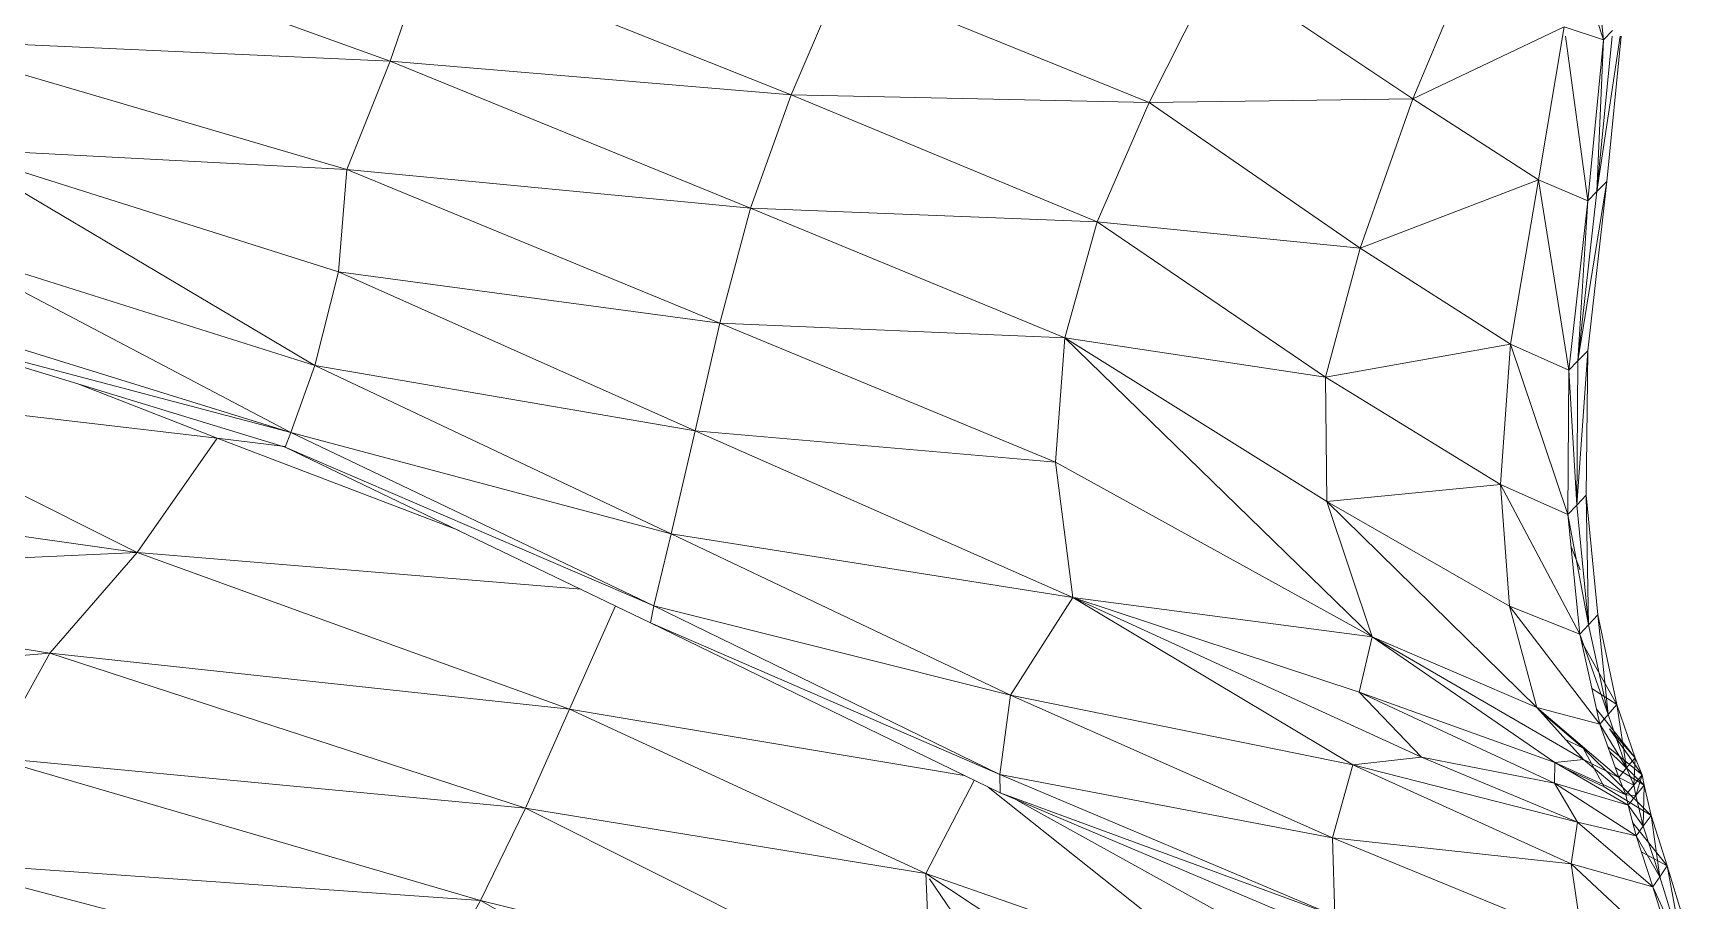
# Model space of a CAD drawing. Header units: millimetres. Extents: x -8546 to 211781, y -3000 to 31870.
# Drawn here: x -4238.7 to -4125.4, y 2863.6 to 2922.9 of the extents above; entities that cross this region are included whole.
import ezdxf

# ---------------------------------------------------------------- set-up
doc = ezdxf.new("R2010")
doc.units = ezdxf.units.MM
doc.layers.add('G-IMPT', color=8, linetype='Continuous', lineweight=9)
doc.layers.add('I-FURN', color=30, linetype='Continuous', lineweight=9)

# ---------------------------------------------------------------- blocks, each defined once
blk = doc.blocks.new('Artificial banana plant 1500mm - Family 4__C1-728657-Begane grond')
at = {"layer": 'G-IMPT'}
for p, q in [((198.5, 264.1), (171.53, 273.84)), ((198.5, 264.1), (171.53, 273.84)), ((281.42, 265.57), (278.81, 273.51)), ((281.42, 265.57), (278.81, 273.51)), ((280.63, 273.5), (281.42, 265.57)), ((280.63, 273.5), (281.42, 265.57)), ((201.11, 271.69), (198.5, 264.1)), ((201.11, 271.69), (198.5, 264.1)), ((225.92, 261.81), (201.11, 271.69)), ((225.92, 261.81), (201.11, 271.69)), ((229.34, 269.81), (225.92, 261.81)), ((229.34, 269.81), (225.92, 261.81)), ((250.37, 261.28), (229.34, 269.81)), ((250.37, 261.28), (229.34, 269.81)), ((255.01, 270.46), (250.37, 261.28)), ((255.01, 270.46), (250.37, 261.28)), ((268.4, 261.52), (255.01, 270.46)), ((268.4, 261.52), (255.01, 270.46)), ((272.09, 270.31), (268.4, 261.52)), ((272.09, 270.31), (268.4, 261.52)), ((278.74, 266.45), (268.4, 261.52)), ((278.74, 266.45), (268.4, 261.52)), ((278.74, 266.45), (276.99, 256)), ((278.74, 266.45), (276.99, 256)), ((281.42, 265.57), (278.74, 266.45)), ((281.42, 265.57), (278.74, 266.45)), ((282.05, 266.21), (281.42, 265.57)), ((282.05, 266.21), (281.42, 265.57)), ((195.55, 256.7), (165.11, 265.62)), ((195.55, 256.7), (165.11, 265.62)), ((165.11, 265.62), (198.5, 264.1)), ((165.11, 265.62), (198.5, 264.1)), ((280.36, 254.57), (278.83, 265.82)), ((280.36, 254.57), (278.83, 265.82)), ((281.42, 265.57), (280.36, 254.57)), ((281.42, 265.57), (280.36, 254.57)), ((282.01, 265.82), (280.98, 255.21)), ((280.98, 255.21), (282.01, 265.82)), ((280.98, 255.21), (282.57, 265.82)), ((280.98, 255.21), (282.57, 265.82)), ((281.42, 265.57), (280.98, 255.21)), ((281.42, 265.57), (280.98, 255.21)), ((281.66, 255.89), (282.63, 265.82)), ((281.66, 255.89), (282.63, 265.82)), ((195.55, 256.7), (198.5, 264.1)), ((195.55, 256.7), (198.5, 264.1)), ((225.92, 261.81), (198.5, 264.1)), ((225.92, 261.81), (198.5, 264.1)), ((223.14, 254.07), (198.5, 264.1)), ((223.14, 254.07), (198.5, 264.1)), ((225.92, 261.81), (223.14, 254.07)), ((225.92, 261.81), (223.14, 254.07)), ((250.37, 261.28), (225.92, 261.81)), ((250.37, 261.28), (225.92, 261.81)), ((246.83, 253.13), (225.92, 261.81)), ((246.83, 253.13), (225.92, 261.81)), ((250.37, 261.28), (246.83, 253.13)), ((250.37, 261.28), (246.83, 253.13)), ((268.4, 261.52), (250.37, 261.28)), ((268.4, 261.52), (250.37, 261.28)), ((264.79, 251.32), (250.37, 261.28)), ((264.79, 251.32), (250.37, 261.28)), ((268.4, 261.52), (264.79, 251.32)), ((268.4, 261.52), (264.79, 251.32)), ((276.99, 256), (268.4, 261.52)), ((276.99, 256), (268.4, 261.52)), ((193.35, 243.31), (168.36, 258.13)), ((193.35, 243.31), (168.36, 258.13)), ((194.97, 249.71), (168.36, 258.13)), ((194.97, 249.71), (168.36, 258.13)), ((168.36, 258.13), (195.55, 256.7)), ((168.36, 258.13), (195.55, 256.7)), ((194.97, 249.71), (195.55, 256.7)), ((194.97, 249.71), (195.55, 256.7)), ((223.14, 254.07), (195.55, 256.7)), ((223.14, 254.07), (195.55, 256.7)), ((221.04, 246.2), (195.55, 256.7)), ((221.04, 246.2), (195.55, 256.7)), ((276.99, 256), (264.79, 251.32)), ((276.99, 256), (264.79, 251.32)), ((276.99, 256), (275.08, 244.77)), ((276.99, 256), (275.08, 244.77)), ((280.36, 254.57), (276.99, 256)), ((280.36, 254.57), (276.99, 256)), ((279.07, 243), (276.99, 256)), ((279.07, 243), (276.99, 256)), ((279.68, 243.63), (281.66, 255.89)), ((279.68, 243.63), (281.66, 255.89)), ((280.35, 244.31), (281.66, 255.89)), ((280.35, 244.31), (281.66, 255.89)), ((281.66, 255.89), (280.98, 255.21)), ((281.66, 255.89), (280.98, 255.21)), ((280.98, 255.21), (279.68, 243.63)), ((279.68, 243.63), (280.98, 255.21)), ((280.98, 255.21), (280.36, 254.57)), ((280.98, 255.21), (280.36, 254.57)), ((223.14, 254.07), (221.04, 246.2)), ((223.14, 254.07), (221.04, 246.2)), ((246.83, 253.13), (223.14, 254.07)), ((246.83, 253.13), (223.14, 254.07)), ((244.62, 245.21), (223.14, 254.07)), ((244.62, 245.21), (223.14, 254.07)), ((280.36, 254.57), (279.07, 243)), ((280.36, 254.57), (279.07, 243)), ((280.36, 254.57), (279.68, 243.63)), ((280.36, 254.57), (279.68, 243.63)), ((246.83, 253.13), (244.62, 245.21)), ((246.83, 253.13), (244.62, 245.21)), ((264.79, 251.32), (246.83, 253.13)), ((264.79, 251.32), (246.83, 253.13)), ((262.43, 242.51), (246.83, 253.13)), ((262.43, 242.51), (246.83, 253.13)), ((191.71, 238.74), (167.5, 251.48)), ((191.71, 238.74), (167.5, 251.48)), ((193.35, 243.31), (167.5, 251.48)), ((193.35, 243.31), (167.5, 251.48)), ((264.79, 251.32), (262.43, 242.51)), ((264.79, 251.32), (262.43, 242.51)), ((275.08, 244.77), (264.79, 251.32)), ((275.08, 244.77), (264.79, 251.32)), ((193.35, 243.31), (194.97, 249.71)), ((193.35, 243.31), (194.97, 249.71)), ((219.35, 238.84), (194.97, 249.71)), ((219.35, 238.84), (194.97, 249.71)), ((194.97, 249.71), (221.04, 246.2)), ((194.97, 249.71), (221.04, 246.2)), ((191.71, 238.74), (165.38, 246.88)), ((191.71, 238.74), (165.38, 246.88)), ((191.34, 237.74), (164.8, 245.84)), ((191.34, 237.74), (164.8, 245.84)), ((164.8, 245.84), (191.71, 238.74)), ((164.8, 245.84), (191.71, 238.74)), ((219.35, 238.84), (221.04, 246.2)), ((219.35, 238.84), (221.04, 246.2)), ((244.62, 245.21), (221.04, 246.2)), ((244.62, 245.21), (221.04, 246.2)), ((243.97, 236.71), (221.04, 246.2)), ((243.97, 236.71), (221.04, 246.2)), ((244.62, 245.21), (243.97, 236.71)), ((244.62, 245.21), (243.97, 236.71)), ((262.43, 242.51), (244.62, 245.21)), ((262.43, 242.51), (244.62, 245.21)), ((262.51, 234.02), (244.62, 245.21)), ((262.51, 234.02), (244.62, 245.21)), ((265.62, 224.78), (244.62, 245.21)), ((265.62, 224.78), (244.62, 245.21)), ((275.08, 244.77), (262.43, 242.51)), ((275.08, 244.77), (262.43, 242.51)), ((275.08, 244.77), (274.4, 235.18)), ((275.08, 244.77), (274.4, 235.18)), ((279.07, 243), (275.08, 244.77)), ((279.07, 243), (275.08, 244.77)), ((279, 233.14), (275.08, 244.77)), ((279, 233.14), (275.08, 244.77)), ((279.68, 243.63), (279.07, 243)), ((279.68, 243.63), (279.07, 243)), ((279.6, 233.77), (280.35, 244.31)), ((279.6, 233.77), (280.35, 244.31)), ((279.68, 243.63), (279.6, 233.77)), ((279.6, 233.77), (279.68, 243.63)), ((280.35, 244.31), (279.68, 243.63)), ((280.35, 244.31), (279.68, 243.63)), ((280.25, 234.45), (280.35, 244.31)), ((280.25, 234.45), (280.35, 244.31)), ((191.71, 238.74), (193.35, 243.31)), ((191.71, 238.74), (193.35, 243.31)), ((217.72, 231.82), (193.35, 243.31)), ((217.72, 231.82), (193.35, 243.31)), ((193.35, 243.31), (219.35, 238.84)), ((193.35, 243.31), (219.35, 238.84)), ((274.4, 235.18), (262.43, 242.51)), ((274.4, 235.18), (262.43, 242.51)), ((262.43, 242.51), (262.51, 234.02)), ((262.43, 242.51), (262.51, 234.02)), ((279.07, 243), (279, 233.14)), ((279.07, 243), (279, 233.14)), ((279.07, 243), (279.6, 233.77)), ((279.07, 243), (279.6, 233.77)), ((159.15, 241.6), (186.69, 238.34)), ((159.15, 241.6), (186.69, 238.34)), ((159.15, 241.6), (181.21, 230.54)), ((159.15, 241.6), (181.21, 230.54)), ((177.17, 242.07), (186.69, 238.34)), ((177.17, 242.07), (186.69, 238.34)), ((186.69, 238.34), (181.21, 230.54)), ((186.69, 238.34), (181.21, 230.54)), ((191.34, 237.79), (186.69, 238.34)), ((191.34, 237.79), (186.69, 238.34)), ((186.69, 238.34), (203.22, 232.03)), ((186.69, 238.34), (203.22, 232.03)), ((191.34, 237.74), (191.71, 238.74)), ((191.34, 237.74), (191.71, 238.74)), ((216.52, 226.9), (191.71, 238.74)), ((216.52, 226.9), (191.71, 238.74)), ((191.71, 238.74), (217.72, 231.82)), ((191.71, 238.74), (217.72, 231.82)), ((217.72, 231.82), (219.35, 238.84)), ((217.72, 231.82), (219.35, 238.84)), ((243.97, 236.71), (219.35, 238.84)), ((243.97, 236.71), (219.35, 238.84)), ((245.16, 227.46), (219.35, 238.84)), ((245.16, 227.46), (219.35, 238.84)), ((216.3, 225.74), (191.34, 237.74)), ((216.3, 225.74), (191.34, 237.74)), ((191.34, 237.74), (216.52, 226.9)), ((191.34, 237.74), (216.52, 226.9)), ((265.62, 224.78), (243.97, 236.71)), ((265.62, 224.78), (243.97, 236.71)), ((243.97, 236.71), (245.16, 227.46)), ((243.97, 236.71), (245.16, 227.46)), ((152.65, 234.56), (181.21, 230.54)), ((152.65, 234.56), (181.21, 230.54)), ((274.4, 235.18), (262.51, 234.02)), ((274.4, 235.18), (262.51, 234.02)), ((279, 233.14), (274.4, 235.18)), ((279, 233.14), (274.4, 235.18)), ((279.82, 224.96), (274.4, 235.18)), ((279.82, 224.96), (274.4, 235.18)), ((274.4, 235.18), (275.01, 226.88)), ((274.4, 235.18), (275.01, 226.88)), ((280.25, 234.45), (279.6, 233.77)), ((280.25, 234.45), (279.6, 233.77)), ((281.03, 226.28), (280.25, 234.45)), ((281.03, 226.28), (280.25, 234.45)), ((280.4, 225.59), (280.25, 234.45)), ((280.4, 225.59), (280.25, 234.45)), ((275.01, 226.88), (262.51, 234.02)), ((275.01, 226.88), (262.51, 234.02)), ((276.88, 219.96), (262.51, 234.02)), ((276.88, 219.96), (262.51, 234.02)), ((262.51, 234.02), (265.62, 224.78)), ((262.51, 234.02), (265.62, 224.78)), ((279.6, 233.77), (279, 233.14)), ((279.6, 233.77), (279, 233.14)), ((279.6, 233.77), (280.4, 225.59)), ((280.4, 225.59), (279.6, 233.77)), ((279, 233.14), (280.4, 225.59)), ((279, 233.14), (280.4, 225.59)), ((279, 233.14), (279.82, 224.96)), ((279, 233.14), (279.82, 224.96)), ((216.52, 226.9), (217.72, 231.82)), ((216.52, 226.9), (217.72, 231.82)), ((240.91, 220.8), (217.72, 231.82)), ((240.91, 220.8), (217.72, 231.82)), ((217.72, 231.82), (245.16, 227.46)), ((217.72, 231.82), (245.16, 227.46)), ((181.21, 230.54), (142.97, 228.77)), ((181.21, 230.54), (142.97, 228.77)), ((181.21, 230.54), (175.25, 223.67)), ((181.21, 230.54), (175.25, 223.67)), ((211.55, 228.03), (181.21, 230.54)), ((211.55, 228.03), (181.21, 230.54)), ((181.21, 230.54), (210.76, 219.84)), ((181.21, 230.54), (210.76, 219.84)), ((279.83, 229.35), (279.23, 230.87)), ((279.83, 229.35), (279.23, 230.87)), ((142.97, 228.77), (175.25, 223.67)), ((142.97, 228.77), (175.25, 223.67)), ((213.91, 226.89), (210.76, 219.84)), ((213.91, 226.89), (210.76, 219.84)), ((216.3, 225.74), (216.52, 226.9)), ((216.3, 225.74), (216.52, 226.9)), ((240.17, 215.37), (216.52, 226.9)), ((240.17, 215.37), (216.52, 226.9)), ((216.52, 226.9), (240.91, 220.8)), ((216.52, 226.9), (240.91, 220.8)), ((240.91, 220.8), (245.16, 227.46)), ((240.91, 220.8), (245.16, 227.46)), ((265.62, 224.78), (245.16, 227.46)), ((265.62, 224.78), (245.16, 227.46)), ((264.73, 220.99), (245.16, 227.46)), ((264.73, 220.99), (245.16, 227.46)), ((268.98, 216.56), (245.16, 227.46)), ((268.98, 216.56), (245.16, 227.46)), ((264.29, 216.03), (245.16, 227.46)), ((264.29, 216.03), (245.16, 227.46)), ((279.82, 224.96), (275.01, 226.88)), ((279.82, 224.96), (275.01, 226.88)), ((281.18, 218.82), (275.01, 226.88)), ((281.18, 218.82), (275.01, 226.88)), ((275.01, 226.88), (276.88, 219.96)), ((275.01, 226.88), (276.88, 219.96)), ((240.19, 214.11), (216.3, 225.74)), ((240.19, 214.11), (216.3, 225.74)), ((216.3, 225.74), (240.17, 215.37)), ((216.3, 225.74), (240.17, 215.37)), ((280.4, 225.59), (279.82, 224.96)), ((280.4, 225.59), (279.82, 224.96)), ((281.03, 226.28), (280.4, 225.59)), ((281.03, 226.28), (280.4, 225.59)), ((280.4, 225.59), (281.74, 219.46)), ((281.74, 219.46), (280.4, 225.59)), ((282.34, 220.15), (281.03, 226.28)), ((282.34, 220.15), (281.03, 226.28)), ((281.74, 219.46), (281.03, 226.28)), ((281.74, 219.46), (281.03, 226.28)), ((265.62, 224.78), (264.73, 220.99)), ((265.62, 224.78), (264.73, 220.99)), ((276.88, 219.96), (265.62, 224.78)), ((276.88, 219.96), (265.62, 224.78)), ((280.05, 216.4), (265.62, 224.78)), ((280.05, 216.4), (265.62, 224.78)), ((278.1, 216.19), (265.62, 224.78)), ((278.1, 216.19), (265.62, 224.78)), ((279.82, 224.96), (281.74, 219.46)), ((279.82, 224.96), (281.74, 219.46)), ((279.82, 224.96), (281.18, 218.82)), ((279.82, 224.96), (281.18, 218.82)), ((282.34, 220.15), (279.94, 224.41)), ((282.34, 220.15), (279.94, 224.41)), ((175.25, 223.67), (140.63, 220.65)), ((175.25, 223.67), (140.63, 220.65)), ((175.25, 223.67), (171.3, 216.52)), ((175.25, 223.67), (171.3, 216.52)), ((210.76, 219.84), (175.25, 223.67)), ((210.76, 219.84), (175.25, 223.67)), ((175.25, 223.67), (207.75, 213.07)), ((175.25, 223.67), (207.75, 213.07)), ((240.17, 215.37), (240.91, 220.8)), ((240.17, 215.37), (240.91, 220.8)), ((264.29, 216.03), (240.91, 220.8)), ((264.29, 216.03), (240.91, 220.8)), ((262.9, 211.05), (240.91, 220.8)), ((262.9, 211.05), (240.91, 220.8)), ((278.1, 216.19), (264.73, 220.99)), ((278.1, 216.19), (264.73, 220.99)), ((278.08, 214.77), (264.73, 220.99)), ((278.08, 214.77), (264.73, 220.99)), ((264.73, 220.99), (268.98, 216.56)), ((264.73, 220.99), (268.98, 216.56)), ((282.34, 220.15), (280.64, 221.24)), ((282.34, 220.15), (280.64, 221.24)), ((210.76, 219.84), (207.75, 213.07)), ((210.76, 219.84), (207.75, 213.07)), ((237.73, 215.3), (210.76, 219.84)), ((237.73, 215.3), (210.76, 219.84)), ((210.76, 219.84), (235.11, 208.62)), ((210.76, 219.84), (235.11, 208.62)), ((281.18, 218.82), (276.88, 219.96)), ((281.18, 218.82), (276.88, 219.96)), ((282.47, 215.16), (276.88, 219.96)), ((282.47, 215.16), (276.88, 219.96)), ((276.88, 219.96), (280.05, 216.4)), ((276.88, 219.96), (280.05, 216.4)), ((283.59, 216.52), (280.95, 219.84)), ((283.59, 216.52), (280.95, 219.84)), ((282.34, 220.15), (281.74, 219.46)), ((282.34, 220.15), (281.74, 219.46)), ((283.59, 216.52), (282.34, 220.15)), ((283.59, 216.52), (282.34, 220.15)), ((283.01, 215.82), (282.34, 220.15)), ((283.01, 215.82), (282.34, 220.15)), ((280.03, 217.17), (277.16, 219.64)), ((280.03, 217.17), (277.16, 219.64)), ((281.74, 219.46), (281.18, 218.82)), ((281.74, 219.46), (281.18, 218.82)), ((281.18, 218.82), (283.01, 215.82)), ((281.18, 218.82), (283.01, 215.82)), ((281.18, 218.82), (282.47, 215.16)), ((281.18, 218.82), (282.47, 215.16)), ((281.74, 219.46), (283.01, 215.82)), ((283.01, 215.82), (281.74, 219.46)), ((280.03, 217.17), (278.83, 217.77)), ((280.03, 217.17), (278.83, 217.77)), ((284.06, 215.36), (281.83, 218.5)), ((284.06, 215.36), (281.83, 218.5)), ((283.59, 216.52), (281.83, 218.5)), ((283.59, 216.52), (281.83, 218.5)), ((207.75, 213.07), (171.3, 216.52)), ((207.75, 213.07), (171.3, 216.52)), ((204.68, 206.77), (171.3, 216.52)), ((204.68, 206.77), (171.3, 216.52)), ((268.98, 216.56), (264.29, 216.03)), ((268.98, 216.56), (264.29, 216.03)), ((278.08, 214.77), (268.98, 216.56)), ((278.08, 214.77), (268.98, 216.56)), ((279.64, 212.11), (268.98, 216.56)), ((279.64, 212.11), (268.98, 216.56)), ((280.05, 216.4), (278.1, 216.19)), ((280.05, 216.4), (278.1, 216.19)), ((284.69, 212.58), (280.03, 217.17)), ((284.69, 212.58), (280.03, 217.17)), ((281.48, 214.54), (280.03, 217.17)), ((281.48, 214.54), (280.03, 217.17)), ((282.47, 215.16), (280.05, 216.4)), ((282.47, 215.16), (280.05, 216.4)), ((282.96, 213.99), (280.05, 216.4)), ((282.96, 213.99), (280.05, 216.4)), ((284.06, 215.36), (281.73, 217.26)), ((284.06, 215.36), (281.73, 217.26)), ((284.21, 214.65), (281.85, 216.91)), ((284.21, 214.65), (281.85, 216.91)), ((283.59, 216.52), (283.01, 215.82)), ((283.59, 216.52), (283.01, 215.82)), ((283.49, 214.65), (283.59, 216.52)), ((283.49, 214.65), (283.59, 216.52)), ((284.06, 215.36), (283.59, 216.52)), ((284.06, 215.36), (283.59, 216.52)), ((240.19, 214.11), (240.17, 215.37)), ((240.19, 214.11), (240.17, 215.37)), ((263.06, 205.71), (240.17, 215.37)), ((263.06, 205.71), (240.17, 215.37)), ((240.17, 215.37), (262.9, 211.05)), ((240.17, 215.37), (262.9, 211.05)), ((264.29, 216.03), (262.9, 211.05)), ((264.29, 216.03), (262.9, 211.05)), ((279.64, 212.11), (264.29, 216.03)), ((279.64, 212.11), (264.29, 216.03)), ((279.21, 209.28), (264.29, 216.03)), ((279.21, 209.28), (264.29, 216.03)), ((278.1, 216.19), (278.08, 214.77)), ((278.1, 216.19), (278.08, 214.77)), ((282.96, 213.99), (278.1, 216.19)), ((282.96, 213.99), (278.1, 216.19)), ((283.12, 213.28), (278.1, 216.19)), ((283.12, 213.28), (278.1, 216.19)), ((281.48, 214.54), (278.8, 215.78)), ((281.48, 214.54), (278.8, 215.78)), ((284.21, 214.65), (282.23, 215.84)), ((284.21, 214.65), (282.23, 215.84)), ((283.01, 215.82), (282.47, 215.16)), ((283.01, 215.82), (282.47, 215.16)), ((282.47, 215.16), (283.49, 214.65)), ((282.47, 215.16), (283.49, 214.65)), ((282.47, 215.16), (282.96, 213.99)), ((282.47, 215.16), (282.96, 213.99)), ((283.01, 215.82), (283.49, 214.65)), ((283.49, 214.65), (283.01, 215.82)), ((284.06, 215.36), (283.49, 214.65)), ((284.06, 215.36), (283.49, 214.65)), ((283.64, 213.94), (284.06, 215.36)), ((283.64, 213.94), (284.06, 215.36)), ((284.21, 214.65), (284.06, 215.36)), ((284.21, 214.65), (284.06, 215.36)), ((238.43, 214.96), (235.11, 208.62)), ((238.43, 214.96), (235.11, 208.62)), ((239.38, 214.5), (255.95, 201.34)), ((239.38, 214.5), (255.95, 201.34)), ((263.37, 204.33), (240.19, 214.11)), ((263.37, 204.33), (240.19, 214.11)), ((240.19, 214.11), (263.06, 205.71)), ((240.19, 214.11), (263.06, 205.71)), ((283.12, 213.28), (278.08, 214.77)), ((283.12, 213.28), (278.08, 214.77)), ((283.65, 211.18), (278.08, 214.77)), ((283.65, 211.18), (278.08, 214.77)), ((278.08, 214.77), (279.64, 212.11)), ((278.08, 214.77), (279.64, 212.11)), ((284.69, 212.58), (281.48, 214.54)), ((284.69, 212.58), (281.48, 214.54)), ((283.49, 214.65), (282.96, 213.99)), ((283.49, 214.65), (282.96, 213.99)), ((282.96, 213.99), (283.64, 213.94)), ((282.96, 213.99), (283.64, 213.94)), ((282.96, 213.99), (283.12, 213.28)), ((282.96, 213.99), (283.12, 213.28)), ((283.49, 214.65), (283.64, 213.94)), ((283.64, 213.94), (283.49, 214.65)), ((284.21, 214.65), (283.64, 213.94)), ((284.21, 214.65), (283.64, 213.94)), ((284.15, 211.85), (284.21, 214.65)), ((284.15, 211.85), (284.21, 214.65)), ((284.69, 212.58), (284.21, 214.65)), ((284.69, 212.58), (284.21, 214.65)), ((207.75, 213.07), (204.68, 206.77)), ((207.75, 213.07), (204.68, 206.77)), ((235.11, 208.62), (207.75, 213.07)), ((235.11, 208.62), (207.75, 213.07)), ((235.5, 199.19), (207.75, 213.07)), ((235.5, 199.19), (207.75, 213.07)), ((241.33, 213.63), (261.69, 202.37)), ((241.33, 213.63), (261.69, 202.37)), ((283.64, 213.94), (283.12, 213.28)), ((283.64, 213.94), (283.12, 213.28)), ((283.12, 213.28), (284.15, 211.85)), ((283.12, 213.28), (284.15, 211.85)), ((283.12, 213.28), (283.65, 211.18)), ((283.12, 213.28), (283.65, 211.18)), ((283.64, 213.94), (284.15, 211.85)), ((284.15, 211.85), (283.64, 213.94)), ((279.64, 212.11), (279.21, 209.28)), ((279.64, 212.11), (279.21, 209.28)), ((283.65, 211.18), (279.64, 212.11)), ((283.65, 211.18), (279.64, 212.11)), ((284.8, 207.7), (279.64, 212.11)), ((284.8, 207.7), (279.64, 212.11)), ((285.78, 209.13), (283.42, 212.1)), ((285.78, 209.13), (283.42, 212.1)), ((284.15, 211.85), (283.65, 211.18)), ((284.15, 211.85), (283.65, 211.18)), ((284.69, 212.58), (284.15, 211.85)), ((284.69, 212.58), (284.15, 211.85)), ((284.15, 211.85), (285.27, 208.39)), ((285.27, 208.39), (284.15, 211.85)), ((285.78, 209.13), (284.69, 212.58)), ((285.78, 209.13), (284.69, 212.58)), ((285.27, 208.39), (284.69, 212.58)), ((285.27, 208.39), (284.69, 212.58)), ((279.21, 209.28), (262.9, 211.05)), ((279.21, 209.28), (262.9, 211.05)), ((279.98, 204.05), (262.9, 211.05)), ((279.98, 204.05), (262.9, 211.05)), ((263.06, 205.71), (262.9, 211.05)), ((263.06, 205.71), (262.9, 211.05)), ((283.65, 211.18), (285.27, 208.39)), ((283.65, 211.18), (285.27, 208.39)), ((283.65, 211.18), (284.8, 207.7)), ((283.65, 211.18), (284.8, 207.7)), ((285.78, 209.13), (284.01, 210.1)), ((285.78, 209.13), (284.01, 210.1)), ((204.68, 206.77), (166.58, 209.46)), ((204.68, 206.77), (166.58, 209.46)), ((201.13, 200.39), (166.58, 209.46)), ((201.13, 200.39), (166.58, 209.46)), ((255.95, 201.34), (235.11, 208.62)), ((255.95, 201.34), (235.11, 208.62)), ((235.11, 208.62), (248.07, 200.05)), ((235.11, 208.62), (248.07, 200.05)), ((235.11, 208.62), (235.5, 199.19)), ((235.11, 208.62), (235.5, 199.19)), ((284.8, 207.7), (279.21, 209.28)), ((284.8, 207.7), (279.21, 209.28)), ((286.42, 202.55), (279.21, 209.28)), ((286.42, 202.55), (279.21, 209.28)), ((279.21, 209.28), (279.98, 204.05)), ((279.21, 209.28), (279.98, 204.05)), ((285.27, 208.39), (284.8, 207.7)), ((285.27, 208.39), (284.8, 207.7)), ((285.78, 209.13), (285.27, 208.39)), ((285.78, 209.13), (285.27, 208.39)), ((285.27, 208.39), (286.86, 203.25)), ((286.86, 203.25), (285.27, 208.39)), ((287.33, 204.01), (285.78, 209.13)), ((287.33, 204.01), (285.78, 209.13)), ((286.86, 203.25), (285.78, 209.13)), ((286.86, 203.25), (285.78, 209.13)), ((251.6, 184.35), (235.37, 208.25)), ((251.6, 184.35), (235.37, 208.25)), ((284.8, 207.7), (286.86, 203.25)), ((284.8, 207.7), (286.86, 203.25)), ((284.8, 207.7), (286.42, 202.55)), ((284.8, 207.7), (286.42, 202.55)), ((204.68, 206.77), (201.13, 200.39)), ((204.68, 206.77), (201.13, 200.39)), ((235.5, 199.19), (204.68, 206.77)), ((235.5, 199.19), (204.68, 206.77)), ((234.05, 190.09), (204.68, 206.77)), ((234.05, 190.09), (204.68, 206.77))]:
    blk.add_line(p, q, dxfattribs=at)
blk = doc.blocks.new('Artificial banana plant 1500mm - Family 4__C2-728658-Begane grond')
blk.add_blockref('Artificial banana plant 1500mm - Family 4__C1-728657-Begane grond', (0, 0))
blk = doc.blocks.new('Artificial banana plant 1500mm - Family 4-728656-Begane grond')
blk.add_blockref('Artificial banana plant 1500mm - Family 4__C2-728658-Begane grond', (0, 0))
blk = doc.blocks.new('Artificial banana plant 1500mm - Ny märkning-728662-Begane grond')
blk.add_blockref('Artificial banana plant 1500mm - Family 4-728656-Begane grond', (0, 0))

msp = doc.modelspace()

# ---------------------------------------------------------------- block references
at = {"layer": 'I-FURN'}
msp.add_blockref('Artificial banana plant 1500mm - Ny märkning-728662-Begane grond', (-4412.76, 2656.87), dxfattribs=at)

doc.saveas('drawing.dxf')
